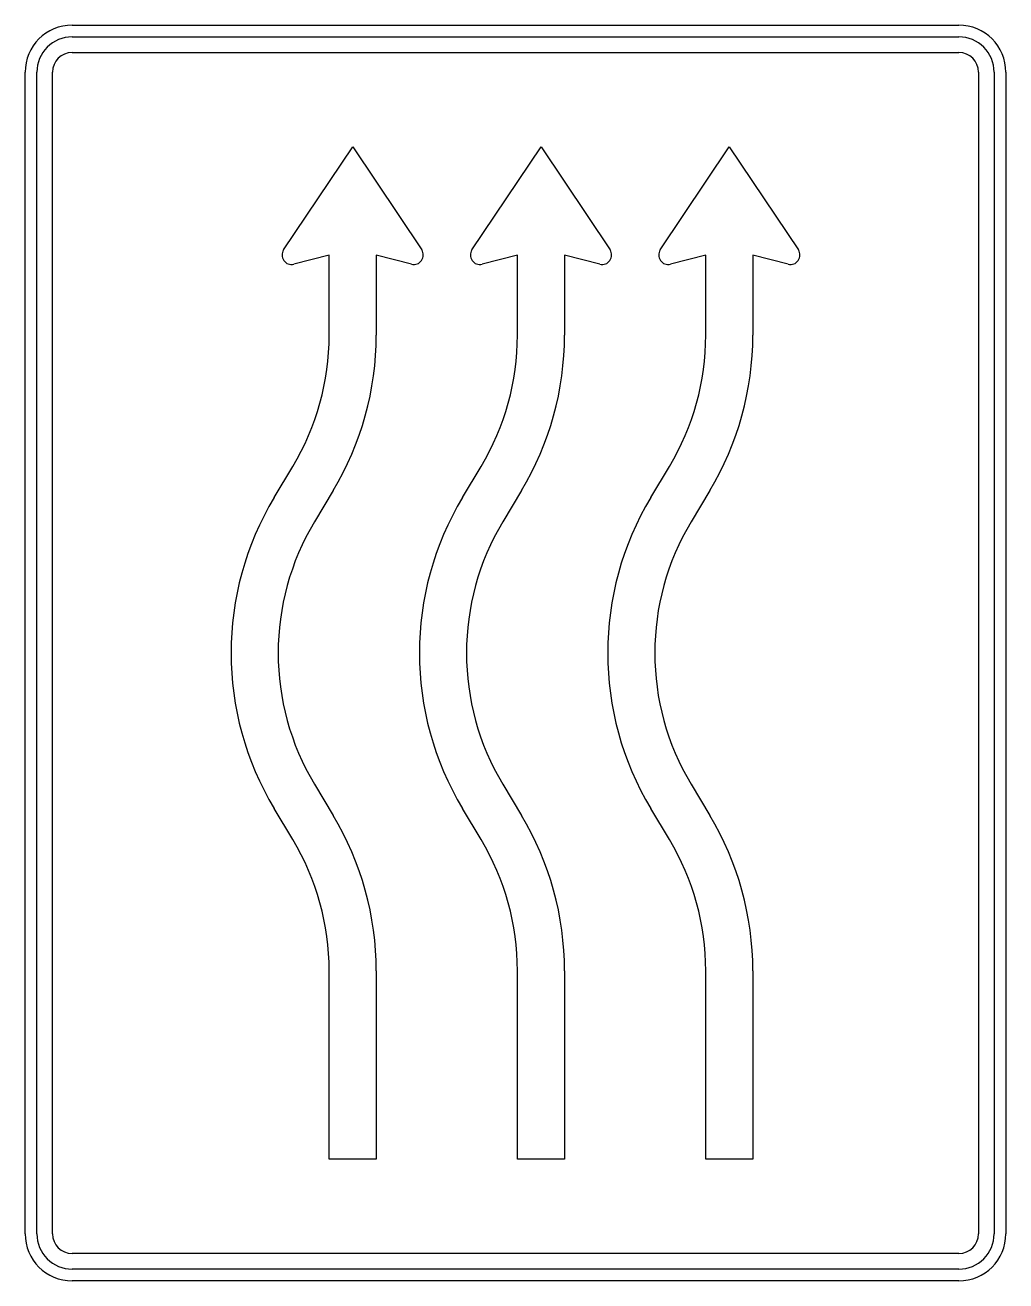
# Model space of a CAD drawing. Extents: x 0 to 1250, y 0 to 1600.
import ezdxf

# ---------------------------------------------------------------- set-up
doc = ezdxf.new("R2010")
doc.units = 0
doc.header["$LTSCALE"] = 25
doc.linetypes.add('AUSGEZOGEN', pattern=[0])
doc.layers.get('0').update_dxf_attribs({"linetype": 'AUSGEZOGEN'})

msp = doc.modelspace()

# ---------------------------------------------------------------- linework, layer by layer
for p, q in [((60, 1600), (1190, 1600)), ((60, 1585), (1190, 1585)), ((60, 1565), (1190, 1565)), ((0, 60), (0, 1540)), ((15, 60), (15, 1540)), ((35, 60), (35, 1540)), ((1215, 1540), (1215, 60)), ((1235, 1540), (1235, 60)), ((1250, 1540), (1250, 60)), ((329.5, 1313.7), (417.5, 1445)), ((417.5, 1445), (505.5, 1313.7)), ((569.5, 1313.7), (657.5, 1445)), ((657.5, 1445), (745.5, 1313.7)), ((809.5, 1313.7), (897.5, 1445)), ((897.5, 1445), (985.5, 1313.7)), ((387.5, 1307), (342.5, 1295.4)), ((387.5, 1205), (387.5, 1307)), ((492.5, 1295.4), (447.5, 1307)), ((447.5, 1307), (447.5, 1205)), ((627.5, 1307), (582.5, 1295.4)), ((627.5, 1205), (627.5, 1307)), ((732.5, 1295.4), (687.5, 1307)), ((687.5, 1307), (687.5, 1205)), ((867.5, 1307), (822.5, 1295.4)), ((867.5, 1205), (867.5, 1307)), ((972.5, 1295.4), (927.5, 1307)), ((927.5, 1307), (927.5, 1205)), ((317.4, 998.1), (341.2, 1037.8)), ((557.4, 998.1), (581.2, 1037.8)), ((797.4, 998.1), (821.2, 1037.8)), ((392.6, 1006.9), (368.8, 967.2)), ((632.6, 1006.9), (608.8, 967.2)), ((872.6, 1006.9), (848.8, 967.2)), ((368.8, 632.8), (392.6, 593.1)), ((608.8, 632.8), (632.6, 593.1)), ((848.8, 632.8), (872.6, 593.1)), ((341.2, 562.2), (317.4, 601.9)), ((581.2, 562.2), (557.4, 601.9)), ((821.2, 562.2), (797.4, 601.9)), ((387.5, 155), (387.5, 395)), ((447.5, 395), (447.5, 155)), ((627.5, 155), (627.5, 395)), ((687.5, 395), (687.5, 155)), ((867.5, 155), (867.5, 395)), ((927.5, 395), (927.5, 155)), ((447.5, 155), (387.5, 155)), ((687.5, 155), (627.5, 155)), ((927.5, 155), (867.5, 155)), ((1190, 35), (60, 35)), ((1190, 15), (60, 15)), ((1190, 0), (60, 0))]:
    msp.add_line(p, q)
for centre, radius, start, end in [((60, 1540), 60, 90, 180), ((1190, 1540), 60, 0, 90), ((60, 1540), 45, 90, 180), ((1190, 1540), 45, 0, 90), ((60, 1540), 25, 90, 180), ((1190, 1540), 25, 0, 90), ((339.5, 1307), 12, 146.195, 284.475), ((495.5, 1307), 12, 255.525, 393.805), ((579.5, 1307), 12, 146.195, 284.475), ((735.5, 1307), 12, 255.525, 393.805), ((819.5, 1307), 12, 146.195, 284.475), ((975.5, 1307), 12, 255.525, 393.805), ((62.5, 1205), 325, 329.04, 360), ((62.5, 1205), 385, 329.04, 360), ((302.5, 1205), 325, 329.04, 360), ((302.5, 1205), 385, 329.04, 360), ((542.5, 1205), 325, 329.04, 360), ((542.5, 1205), 385, 329.04, 360), ((647.5, 800), 385, 149.04, 210.96), ((887.5, 800), 385, 149.04, 210.96), ((1127.5, 800), 385, 149.04, 210.96), ((647.5, 800), 325, 149.04, 210.96), ((887.5, 800), 325, 149.04, 210.96), ((1127.5, 800), 325, 149.04, 210.96), ((62.5, 395), 385, 0, 30.96), ((302.5, 395), 385, 0, 30.96), ((542.5, 395), 385, 0, 30.96), ((62.5, 395), 325, 0, 30.96), ((302.5, 395), 325, 0, 30.96), ((542.5, 395), 325, 0, 30.96), ((60, 60), 60, 180, 270), ((60, 60), 45, 180, 270), ((60, 60), 25, 180, 270), ((1190, 60), 60, 270, 360), ((1190, 60), 45, 270, 360), ((1190, 60), 25, 270, 360)]:
    msp.add_arc(centre, radius, start, end)

doc.saveas('drawing.dxf')
